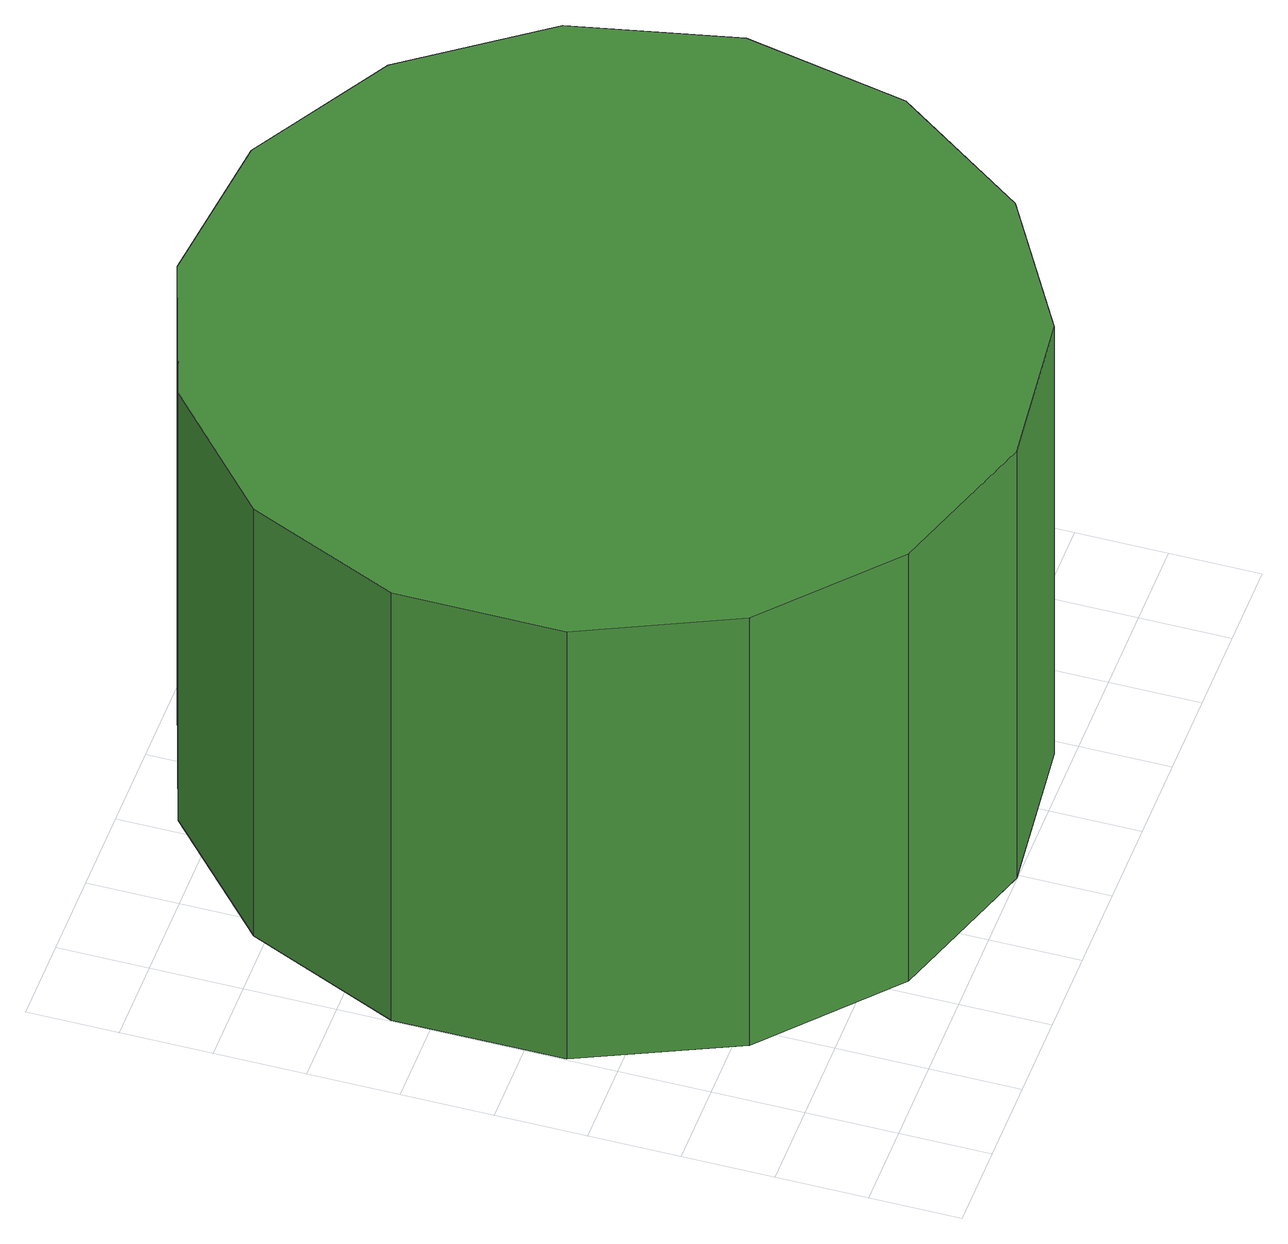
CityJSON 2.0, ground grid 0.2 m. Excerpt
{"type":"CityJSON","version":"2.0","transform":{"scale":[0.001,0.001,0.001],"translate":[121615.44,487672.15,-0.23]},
"CityObjects":{
"tree1":{"type":"SolitaryVegetationObject","attributes":{"function":"something"},"geometry":[{"type":"MultiSurface","lod":"1","boundaries":[[[0,1,2,3,4,5,6,7,8,9,10,11,12,13,14]],[[15,16,17,18,19,20,21,22,23,24,25,26,27,28,29]],[[0,29,28,1]],[[1,28,27,2]],[[2,27,26,3]],[[3,26,25,4]],[[4,25,24,5]],[[5,24,23,6]],[[6,23,22,7]],[[7,22,21,8]],[[8,21,20,9]],[[9,20,19,10]],[[10,19,18,11]],[[11,18,17,12]],[[12,17,16,13]],[[13,16,15,14]],[[14,15,29,0]]]}]}
},
"vertices":[
[1787,898,1198],[1709,1264,1198],[1489,1567,1198],[1165,1755,1198],[792,1794,1198],[436,1678,1198],[157,1427,1198],[5,1085,1198],[5,711,1198],[157,368,1198],[436,118,1198],[792,2,1198],[1165,41,1198],[1489,228,1198],[1709,532,1198],[1709,532,1],[1489,228,1],[1165,41,1],[792,2,1],[436,118,1],[157,368,1],[5,711,1],[5,1085,1],[157,1427,1],[436,1678,1],[792,1794,1],[1165,1755,1],[1489,1567,1],[1709,1264,1],[1787,898,1]
]}
